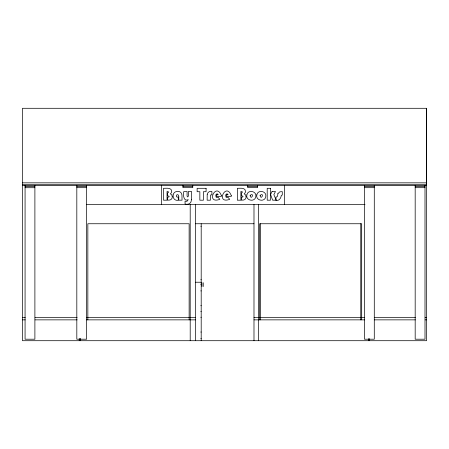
<?xml version="1.0" encoding="UTF-8"?>
<svg xmlns="http://www.w3.org/2000/svg" width="449" height="449" viewBox="0 0 449 449"><rect width="100%" height="100%" fill="white"/><g stroke="black" fill="none" stroke-linecap="round" stroke-linejoin="round"><path stroke-width="0.67" d="M426.55 108.293L22.45 108.293L22.45 340.707L426.55 340.707L426.55 108.293L426.55 183.315M22.45 182.838L426.55 182.838M22.45 184.78L426.55 184.78M22.45 185.263L426.55 185.263M25.071 186.492L34.893 186.492M76.818 186.475L86.64 186.475M182.945 186.464L192.767 186.464M247.73 186.464L257.552 186.464M364.465 186.475L374.286 186.475M415.179 186.475L425.001 186.475M25.071 187.716L34.893 187.716M76.818 187.688L86.64 187.688M364.465 187.688L374.286 187.688M415.179 187.688L425.001 187.688M86.438 204.508L365.026 204.508M195.483 223.748L253.988 223.748M200.793 226.212L201.197 226.212M200.793 279.761L201.197 279.761M195.483 282.23L201.197 282.23M200.793 284.492L201.197 284.492M200.793 290.907L201.197 290.907M200.793 305.69L201.197 305.69M200.793 311.471L201.197 311.471M200.793 317.247L201.197 317.247M22.45 317.454L25.256 317.454M35.073 317.454L77.144 317.454M86.646 317.454L195.483 317.454M253.988 317.454L364.644 317.454M374.326 317.454L415.409 317.454M425.158 317.454L426.55 317.454M22.45 319.862L25.256 319.862M35.073 319.862L77.144 319.862M86.539 319.862L195.483 319.862M253.988 319.862L364.644 319.862M374.326 319.862L415.409 319.862M425.158 319.862L426.55 319.862M200.793 332.03L201.197 332.03M200.793 338.445L201.197 338.445M425.001 185.263L425.001 339.208L415.179 339.208L415.179 185.263M374.286 185.263L374.286 339.208L364.465 339.208L364.465 185.263M369.448 338.625L369.448 340.707M368.522 338.625L368.522 340.707M361.686 319.862L361.686 223.748L259.617 223.748L259.617 319.862M360.772 223.748L360.772 319.862M284.582 185.263L284.582 204.508M260.549 223.748L260.549 319.862M258.663 204.508L258.663 340.707M257.552 185.263L257.552 187.671L247.73 187.671L247.73 185.263M253.988 204.508L253.988 340.707M203.234 282.741L203.234 286.546M201.932 282.741L201.932 286.546M201.197 223.748L201.197 340.707M195.483 204.508L195.483 340.707M192.767 185.263L192.767 187.671L182.945 187.671L182.945 185.263M190.202 204.508L190.202 340.707M189.13 319.862L189.13 223.748L87.847 223.748L87.847 319.862M161.561 185.263L161.561 204.508M86.64 185.263L86.64 339.208L76.818 339.208L76.818 185.263M80.18 338.608L80.18 340.707M80.13 338.625L80.13 340.707M79.248 338.608L79.248 340.707M34.893 185.263L34.893 339.208L25.071 339.208L25.071 185.263M221.436 195.764L221.402 196.376L216.463 196.376L216.502 194.832L218.158 194.832L218.023 194.411L217.479 193.923L216.519 193.996L215.789 194.973L216.064 197.077L217.035 197.599L217.978 197.117L219.83 199.345C205.232 204.576 216.121 181.323 221.436 195.764M231.319 195.764L231.286 196.376L226.347 196.376L226.391 194.832L228.047 194.832L227.912 194.411L227.368 193.923L226.403 193.996L225.679 194.973L225.948 197.077L226.925 197.599L227.862 197.117L229.72 199.345C215.116 204.576 226.004 181.323 231.319 195.764M207.202 194.546L207.141 200.187L210.396 200.187L210.452 195.472L210.901 194.793L211.906 194.9L211.906 191.42C209.778 190.847 207.41 192.301 207.202 194.546M191.6 199.255L190.915 202.039A4.928 4.928 0 0 1 188.776 203.947L186.863 204.346L185.061 203.998L185.061 201.163L186.941 201.332L188.277 199.659C183.45 202.157 182.99 194.327 183.821 191.504L187.081 191.504L187.081 196.174L187.727 196.948L188.344 196.095L188.344 191.504L191.6 191.504L191.6 199.255M172.264 196.763L172.197 197.538A3.121 3.121 0 0 1 171.142 199.362L169.963 200.007L167.606 200.187L167.606 197.133L168.953 196.999L169.172 196.522L168.953 196.09L167.606 195.949L167.606 192.778L168.336 192.61L168.527 191.835L167.045 191.487L167.045 200.187L163.509 200.187L163.509 188.299C166.04 188.412 171.641 187.239 171.67 191.325A2.885 2.885 0 0 1 170.934 193.283L170.356 193.811L171.787 194.967L172.264 196.763M173.05 194.945L173.297 197.633L174.279 199.081A4.344 4.344 0 0 0 176.603 200.293L178.275 200.305L178.275 196.931L177.484 197.156C175.537 197.15 176.3 193.968 178.051 194.759L178.781 196.162L178.781 200.187L182.036 200.187L181.963 194.917L181.357 193.238A3.901 3.901 0 0 0 179.387 191.639C176.816 190.601 173.544 192.133 173.05 194.945M246.091 196.763L246.024 197.538A3.121 3.121 0 0 1 244.969 199.362L243.796 200.007L241.433 200.187L241.433 197.133L242.786 196.999L242.999 196.522L242.78 196.09L241.433 195.949L241.433 192.778L242.163 192.61L242.353 191.835L240.877 191.487L240.877 200.187L237.341 200.187L237.341 188.299C239.867 188.412 245.468 187.239 245.502 191.325A2.885 2.885 0 0 1 244.761 193.283L244.183 193.811L245.614 194.967L246.091 196.763M246.832 194.917C245.429 200.613 254.858 202.51 255.801 196.741C257.198 191.049 247.786 189.192 246.832 194.917M256.794 194.917C255.397 200.613 264.82 202.51 265.763 196.741C267.161 191.049 257.754 189.192 256.794 194.917M277.897 193.631L277.527 196.196L276.814 196.892L275.995 196.976L275.995 200.422C279.289 201.04 281.023 198.082 281.321 195.315L282.269 195.057L282.269 191.628L279.772 191.858L277.897 193.631M250.149 195.337C251.126 201.152 254.858 191.964 250.149 195.337M260.111 195.337C261.088 201.152 264.82 191.964 260.111 195.337M272.066 191.504L270.584 194.518L272.627 200.187L276.23 200.187L273.862 194.664L275.456 191.504L272.066 191.504M206.08 188.299L197.133 188.299L197.133 191.712L199.844 191.712L199.844 200.187L203.38 200.187L203.38 191.712L206.08 191.712L206.08 188.299M270.466 188.299L267.206 188.299L267.206 200.187L270.466 200.187L270.466 188.299"/></g></svg>
